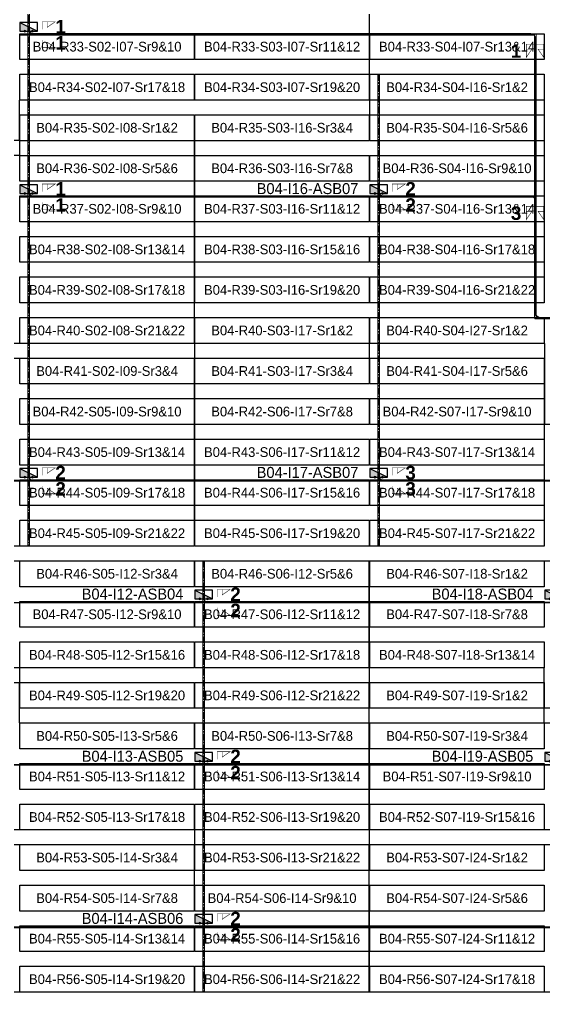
# Model space of a CAD drawing. Header units: metres. Extents: x 531739 to 532412, y 2675629 to 2676062.
# Drawn here: x 531888.6 to 531985.8, y 2675636.7 to 2675816.7 of the extents above; entities that cross this region are included whole.
import ezdxf
from ezdxf.enums import TextEntityAlignment as Align

# ---------------------------------------------------------------- set-up
doc = ezdxf.new("R2010")
doc.units = ezdxf.units.M
doc.linetypes.add('CENTER', pattern=[2, 1.25, -0.25, 0.25, -0.25])
doc.layers.add('Boundary-12.5 MW Block', color=6, linetype='Continuous', lineweight=9)
doc.layers.add('PILE', color=1, linetype='Continuous', lineweight=15)
for name, color, linetype in [('DC Trench BL-04', 40, 'Continuous'), ('E-Inverter Grouping', 2, 'Continuous'), ('Inverter Block-04', 7, 'Continuous'), ('LT Cable(AG) INV to LT Panel BL-04', 2, 'Continuous'), ('Messenger Wire Block-04 (Master Path)', 30, 'Continuous'), ('Messenger Wire Block-04 (MW Path)', 191, 'Continuous'), ('MMS Table Block-04', 8, 'Continuous'), ('Plan Line - DC BL-04', 40, 'Continuous'), ('Section Marking BL-04', 2, 'Continuous')]:
    doc.layers.add(name, color=color, linetype=linetype)
doc.styles.add('BoldTextStyle', font='arialbd.ttf')
doc.styles.get("Standard").update_dxf_attribs({"font": 'Adani Regular.ttf'})

# ---------------------------------------------------------------- blocks, each defined once
blk = doc.blocks.new('MMS Table (32.292 x 4.788)')
at = {"color": 0}
blk.add_lwpolyline([(0, -0.002), (0, 4.786), (32.292, 4.786), (32.292, -0.002)], close=True, dxfattribs=at)
at = {"color": 7}
blk.add_attdef('ID1', text='', height=1.8, dxfattribs=at).set_placement((16.146, 2.392), align=Align.MIDDLE_CENTER)
blk = doc.blocks.new('Inverter Block')
h = blk.add_hatch(color=0)
h.dxf.hatch_style = 1
h.paths.add_polyline_path([(-1.46, 2.27), (-1.46, 0.85), (1.46, 0.85)])
at = {"color": 0}
blk.add_lwpolyline([(1.46, 2.27), (-1.46, 2.27), (-1.46, 0.85), (1.46, 0.85)], close=True, dxfattribs=at)
blk.add_lwpolyline([(-1.46, 2.27), (1.46, 0.85)], dxfattribs=at)
at = {"layer": 'PILE'}
for centre in [(-0.61, 0.85), (0.61, 0.85)]:
    blk.add_circle(centre, 0.156, dxfattribs=at)
at = {"color": 7}
blk.add_attdef('ID', (-1.46, 3.01), '', height=1.8, dxfattribs=at)

msp = doc.modelspace()

# ---------------------------------------------------------------- linework, layer by layer
at = {"layer": 'Boundary-12.5 MW Block', "const_width": 0.05}
msp.add_lwpolyline([(532217.38, 2675636.79), (531759.1, 2675636.79), (531759.1, 2675746.58), (531856.27, 2675746.58), (531856.27, 2675906.79), (531836.18, 2675906.79), (531836.18, 2675921.79), (531803.79, 2675921.79), (531803.79, 2675929.29), (531771.4, 2675929.29), (531771.4, 2675936.79), (531739.01, 2675936.79), (531739.01, 2675964.08), (531933.36, 2675964.08), (531933.36, 2675979.08), (531965.75, 2675979.08), (531965.75, 2675994.08), (531998.14, 2675994.08), (531998.14, 2676061.58), (532127.61, 2676061.58), (532127.61, 2675754.08), (532147.7, 2675754.08), (532147.7, 2675731.58), (532217.38, 2675731.58)], dxfattribs=at)
at = {"layer": 'DC Trench BL-04', "color": 40, "const_width": 0.15}
for points in [[(531890.45, 2675821.58), (531890.15, 2675821.58), (531890.15, 2675719.29), (531890.45, 2675719.29)], [(531955.23, 2675806.58), (531954.94, 2675806.58), (531954.94, 2675719.29), (531955.23, 2675719.29)], [(531922.84, 2675716.58), (531922.54, 2675716.58), (531922.54, 2675636.79), (531922.84, 2675636.79)]]:
    msp.add_lwpolyline(points, close=True, dxfattribs=at)
at = {"layer": 'E-Inverter Grouping'}
for points in [[(531953.35, 2675821.58), (531953.35, 2675814.08), (531985.74, 2675814.08), (531985.74, 2675809.29), (531953.35, 2675809.29), (531953.35, 2675801.79), (531888.56, 2675801.79), (531888.56, 2675794.29), (531856.27, 2675794.29), (531856.27, 2675821.58)], [(531921.06, 2675764.29), (531921.06, 2675799.08), (531953.45, 2675799.08), (531953.45, 2675806.58), (531985.74, 2675806.58), (531985.74, 2675764.29)], [(531856.27, 2675791.58), (531888.66, 2675791.58), (531888.66, 2675799.08), (531920.96, 2675799.08), (531920.96, 2675756.79), (531856.27, 2675756.79)], [(531953.35, 2675754.08), (531985.74, 2675754.08), (531985.74, 2675719.29), (531921.06, 2675719.29), (531921.06, 2675761.58), (531953.35, 2675761.58)], [(531920.96, 2675719.29), (531856.27, 2675719.29), (531856.27, 2675741.79), (531823.88, 2675741.79), (531823.88, 2675746.58), (531856.27, 2675746.58), (531856.27, 2675754.08), (531920.96, 2675754.08)], [(531888.66, 2675689.29), (531888.66, 2675696.79), (531856.27, 2675696.79), (531856.27, 2675716.58), (531953.35, 2675716.58), (531953.35, 2675689.29)], [(531985.74, 2675689.29), (531985.74, 2675696.79), (531953.35, 2675696.79), (531953.35, 2675716.58), (532050.42, 2675716.58), (532050.42, 2675689.29)], [(531953.35, 2675659.29), (531921.06, 2675659.29), (531921.06, 2675666.79), (531856.27, 2675666.79), (531856.27, 2675694.08), (531888.56, 2675694.08), (531888.56, 2675686.58), (531953.35, 2675686.58)], [(532050.42, 2675659.29), (532018.13, 2675659.29), (532018.13, 2675666.79), (531953.35, 2675666.79), (531953.35, 2675694.08), (531985.64, 2675694.08), (531985.64, 2675686.58), (532050.42, 2675686.58)], [(531920.96, 2675656.58), (531953.35, 2675656.58), (531953.35, 2675636.79), (531856.27, 2675636.79), (531856.27, 2675664.08), (531920.96, 2675664.08)], [(532018.03, 2675656.58), (532050.42, 2675656.58), (532050.42, 2675636.79), (531953.35, 2675636.79), (531953.35, 2675664.08), (532018.03, 2675664.08)]]:
    msp.add_lwpolyline(points, close=True, dxfattribs=at)
at = {"layer": 'E-Inverter Grouping', "color": 3}
msp.add_lwpolyline([(532082.92, 2675761.58), (532082.92, 2675741.79), (531985.84, 2675741.79), (531985.84, 2675756.79), (531953.45, 2675756.79), (531953.45, 2675761.58)], close=True, dxfattribs=at)
at = {"layer": 'LT Cable(AG) INV to LT Panel BL-04'}
for points in [[(532013.04, 2675786.66), (532007.92, 2675786.66, 0.049619), (532007.74, 2675786.64), (532006.1, 2675786.31, 0.042157), (532005.95, 2675786.33), (531999.84, 2675786.33, 0.414214), (531998.94, 2675785.43), (531998.94, 2675763.22, 0.021647), (531998.94, 2675763.14), (531998.98, 2675762.65, -0.021647), (531998.99, 2675762.57), (531998.99, 2675762.43, -0.414214), (531998.09, 2675761.53), (531985.07, 2675761.53, -0.414214), (531984.17, 2675762.43), (531984.17, 2675813.13, 0.414214), (531983.27, 2675814.03), (531891.2, 2675814.03, -0.414214), (531890.3, 2675814.93), (531890.3, 2675815.23)], [(532013.92, 2675785.34), (532008.3, 2675785.34, -0.099346), (532007.95, 2675785.41), (532006.09, 2675786.19, 0.042157), (532005.94, 2675786.2), (531999.96, 2675786.2, 0.414214), (531999.06, 2675785.3), (531999.06, 2675763.23, 0.021647), (531999.06, 2675763.15), (531999.11, 2675762.65, -0.021647), (531999.11, 2675762.57), (531999.11, 2675732.3, -0.414214), (531998.21, 2675731.4), (531826.42, 2675731.4, -0.414214), (531825.52, 2675732.3), (531825.52, 2675732.73)], [(532011.98, 2675785.26), (532008.29, 2675785.26, -0.099521), (532007.94, 2675785.33), (532006.08, 2675786.11, 0.042157), (532005.93, 2675786.13), (532000.04, 2675786.13, 0.414214), (531999.14, 2675785.23), (531999.14, 2675763.23, 0.021647), (531999.14, 2675763.15), (531999.18, 2675762.66, -0.021647), (531999.19, 2675762.58), (531999.19, 2675709.73, -0.414214), (531998.29, 2675708.83), (531826.42, 2675708.83, -0.414214), (531825.52, 2675709.73), (531825.52, 2675710.23)], [(532011.98, 2675785.19), (532008.28, 2675785.19, -0.099696), (532007.93, 2675785.26), (532006.07, 2675786.04, 0.042157), (532005.92, 2675786.05), (532000.11, 2675786.05, 0.414214), (531999.21, 2675785.15), (531999.21, 2675763.23, 0.021647), (531999.21, 2675763.16), (531999.26, 2675762.66, -0.021647), (531999.26, 2675762.58), (531999.26, 2675679.65, -0.414214), (531998.36, 2675678.75), (531826.42, 2675678.75, -0.414214), (531825.52, 2675679.65), (531825.52, 2675680.23)], [(532009.91, 2675785.14), (532008.27, 2675785.14, -0.099814), (532007.93, 2675785.21), (532006.07, 2675785.99, 0.042157), (532005.92, 2675786), (532000.16, 2675786, 0.414214), (531999.26, 2675785.1), (531999.26, 2675763.24, 0.021647), (531999.26, 2675763.16), (531999.31, 2675762.66, -0.021647), (531999.31, 2675762.58), (531999.31, 2675649.6, -0.414214), (531998.41, 2675648.7), (531826.42, 2675648.7, -0.414214), (531825.52, 2675649.6), (531825.52, 2675650.23)], [(532013.04, 2675786.61), (532007.9, 2675786.61, 0.049813), (532007.73, 2675786.59), (532006.09, 2675786.26, 0.042157), (532005.94, 2675786.28), (531999.89, 2675786.28, 0.414214), (531998.99, 2675785.38), (531998.99, 2675763.22, 0.021647), (531998.99, 2675763.15), (531999.03, 2675762.65, -0.021647), (531999.04, 2675762.57), (531999.04, 2675762.38, -0.414214), (531998.14, 2675761.48), (531985.02, 2675761.48, -0.414214), (531984.12, 2675762.38), (531984.12, 2675783.08, 0.414214), (531983.22, 2675783.98), (531891.2, 2675783.98, -0.414214), (531890.3, 2675784.88), (531890.3, 2675785.23)], [(532013.92, 2675785.36), (532008.3, 2675785.36, -0.099288), (532007.96, 2675785.43), (532006.09, 2675786.21, 0.042157), (532005.94, 2675786.23), (531999.94, 2675786.23, 0.414214), (531999.04, 2675785.33), (531999.04, 2675763.23, 0.021647), (531999.04, 2675763.15), (531999.08, 2675762.65, -0.021647), (531999.09, 2675762.57), (531999.09, 2675732.33, -0.414214), (531998.19, 2675731.43), (531891.2, 2675731.43, -0.414214), (531890.3, 2675732.33), (531890.3, 2675732.73)], [(532013.92, 2675785.29), (532008.29, 2675785.29, -0.099462), (532007.95, 2675785.36), (532006.08, 2675786.14, 0.042157), (532005.93, 2675786.15), (532000.01, 2675786.15, 0.414214), (531999.11, 2675785.25), (531999.11, 2675763.23, 0.021647), (531999.11, 2675763.15), (531999.16, 2675762.65, -0.021647), (531999.16, 2675762.58), (531999.16, 2675709.75, -0.414214), (531998.26, 2675708.85), (531923.59, 2675708.85, -0.414214), (531922.69, 2675709.75), (531922.69, 2675710.23)], [(532011.98, 2675785.21), (532008.28, 2675785.21, -0.099638), (532007.94, 2675785.28), (532006.08, 2675786.06, 0.042157), (532005.93, 2675786.08), (532000.09, 2675786.08, 0.414214), (531999.19, 2675785.18), (531999.19, 2675763.23, 0.021647), (531999.19, 2675763.16), (531999.23, 2675762.66, -0.021647), (531999.24, 2675762.58), (531999.24, 2675679.68, -0.414214), (531998.34, 2675678.78), (531923.59, 2675678.78, -0.414214), (531922.69, 2675679.68), (531922.69, 2675680.23)], [(532009.91, 2675785.16), (532008.28, 2675785.16, -0.099755), (532007.93, 2675785.23), (532006.07, 2675786.01, 0.042157), (532005.92, 2675786.03), (532000.14, 2675786.03, 0.414214), (531999.24, 2675785.13), (531999.24, 2675763.24, 0.021647), (531999.24, 2675763.16), (531999.28, 2675762.66, -0.021647), (531999.29, 2675762.58), (531999.29, 2675649.63, -0.414214), (531998.39, 2675648.73), (531923.59, 2675648.73, -0.414214), (531922.69, 2675649.63), (531922.69, 2675650.23)], [(532013.04, 2675786.63), (532007.91, 2675786.63, 0.049715), (532007.73, 2675786.62), (532006.1, 2675786.29, 0.042157), (532005.94, 2675786.3), (531999.86, 2675786.3, 0.414214), (531998.96, 2675785.4), (531998.96, 2675763.22, 0.021647), (531998.96, 2675763.15), (531999.01, 2675762.65, -0.021647), (531999.01, 2675762.57), (531999.01, 2675762.4, -0.414214), (531998.11, 2675761.5), (531985.04, 2675761.5, -0.414214), (531984.14, 2675762.4), (531984.14, 2675783.1, 0.414214), (531983.24, 2675784), (531955.99, 2675784, -0.414214), (531955.09, 2675784.9), (531955.09, 2675785.23)], [(532013.04, 2675786.58), (532007.9, 2675786.58, 0.04991), (532007.72, 2675786.57), (532006.09, 2675786.24, 0.042157), (532005.94, 2675786.25), (531999.91, 2675786.25, 0.414214), (531999.01, 2675785.35), (531999.01, 2675763.23, 0.021647), (531999.01, 2675763.15), (531999.06, 2675762.65, -0.021647), (531999.06, 2675762.57), (531999.06, 2675732.35, -0.414214), (531998.16, 2675731.45), (531955.99, 2675731.45, -0.414214), (531955.09, 2675732.35), (531955.09, 2675732.73)]]:
    msp.add_lwpolyline(points, format="xyb", dxfattribs=at)
at = {"layer": 'Messenger Wire Block-04 (Master Path)'}
for points in [[(531888.66, 2675813.88), (531984.02, 2675813.88)], [(531984.02, 2675761.38), (531984.02, 2675813.88)], [(531888.66, 2675783.88), (531984.02, 2675783.88)], [(531984.02, 2675761.38), (531999.14, 2675761.38)], [(531823.88, 2675731.38), (531999.14, 2675731.38)], [(531823.88, 2675708.88), (531999.14, 2675708.88)], [(531823.88, 2675678.88), (531999.14, 2675678.88)], [(531823.88, 2675648.88), (531999.14, 2675648.88)]]:
    msp.add_lwpolyline(points, dxfattribs=at)
at = {"layer": 'Messenger Wire Block-04 (MW Path)', "const_width": 0.1}
for points in [[(531888.66, 2675813.88), (531984.02, 2675813.88)], [(531984.27, 2675761.38), (531984.27, 2675813.88)], [(531888.66, 2675783.88), (531984.02, 2675783.88)], [(531984.02, 2675761.38), (531999.14, 2675761.38)], [(531823.88, 2675731.38), (531999.14, 2675731.38)], [(531823.88, 2675708.88), (531999.14, 2675708.88)], [(531823.88, 2675678.88), (531999.14, 2675678.88)], [(531823.88, 2675648.88), (531999.14, 2675648.88)]]:
    msp.add_lwpolyline(points, dxfattribs=at)
at = {"layer": 'Plan Line - DC BL-04', "color": 6, "linetype": 'CENTER'}
for points in [[(531890.3, 2675821.58), (531890.3, 2675719.29)], [(531955.09, 2675806.58), (531955.09, 2675719.29)], [(531922.69, 2675716.58), (531922.69, 2675636.79)]]:
    msp.add_lwpolyline(points, dxfattribs=at)
at = {"layer": 'Section Marking BL-04', "color": 94, "lineweight": 35, "true_color": 0x00a500, "const_width": 0.1}
for points in [[(531892.8, 2675814.88), (531892.8, 2675816.27), (531895.2, 2675816.27), (531893.72, 2675815.26), (531893.72, 2675816.27)], [(531892.8, 2675812.88), (531892.8, 2675811.49), (531895.2, 2675811.49), (531893.72, 2675812.5), (531893.72, 2675811.49)], [(531983.82, 2675812.13), (531982.43, 2675812.13), (531982.43, 2675809.73), (531983.44, 2675811.21), (531982.43, 2675811.21)], [(531984.22, 2675812.13), (531985.61, 2675812.13), (531985.61, 2675809.73), (531984.6, 2675811.21), (531985.61, 2675811.21)], [(531892.8, 2675784.88), (531892.8, 2675786.27), (531895.2, 2675786.27), (531893.72, 2675785.26), (531893.72, 2675786.27)], [(531957.59, 2675784.88), (531957.59, 2675786.27), (531959.99, 2675786.27), (531958.51, 2675785.26), (531958.51, 2675786.27)], [(531892.8, 2675782.88), (531892.8, 2675781.49), (531895.2, 2675781.49), (531893.72, 2675782.5), (531893.72, 2675781.49)], [(531957.59, 2675782.88), (531957.59, 2675781.49), (531959.99, 2675781.49), (531958.51, 2675782.5), (531958.51, 2675781.49)], [(531983.82, 2675782.13), (531982.43, 2675782.13), (531982.43, 2675779.73), (531983.44, 2675781.21), (531982.43, 2675781.21)], [(531984.22, 2675782.13), (531985.61, 2675782.13), (531985.61, 2675779.73), (531984.6, 2675781.21), (531985.61, 2675781.21)], [(531892.8, 2675732.38), (531892.8, 2675733.77), (531895.2, 2675733.77), (531893.72, 2675732.76), (531893.72, 2675733.77)], [(531957.59, 2675732.38), (531957.59, 2675733.77), (531959.99, 2675733.77), (531958.51, 2675732.76), (531958.51, 2675733.77)], [(531892.8, 2675730.38), (531892.8, 2675728.99), (531895.2, 2675728.99), (531893.72, 2675730), (531893.72, 2675728.99)], [(531957.59, 2675730.38), (531957.59, 2675728.99), (531959.99, 2675728.99), (531958.51, 2675730), (531958.51, 2675728.99)], [(531925.19, 2675709.88), (531925.19, 2675711.27), (531927.59, 2675711.27), (531926.11, 2675710.26), (531926.11, 2675711.27)], [(531925.19, 2675707.88), (531925.19, 2675706.49), (531927.59, 2675706.49), (531926.11, 2675707.5), (531926.11, 2675706.49)], [(531925.19, 2675679.88), (531925.19, 2675681.27), (531927.59, 2675681.27), (531926.11, 2675680.26), (531926.11, 2675681.27)], [(531925.19, 2675677.88), (531925.19, 2675676.49), (531927.59, 2675676.49), (531926.11, 2675677.5), (531926.11, 2675676.49)], [(531925.19, 2675649.88), (531925.19, 2675651.27), (531927.59, 2675651.27), (531926.11, 2675650.26), (531926.11, 2675651.27)], [(531925.19, 2675647.88), (531925.19, 2675646.49), (531927.59, 2675646.49), (531926.11, 2675647.5), (531926.11, 2675646.49)]]:
    msp.add_lwpolyline(points, dxfattribs=at)

# ---------------------------------------------------------------- block references
at = {"layer": 'Inverter Block-04'}
ref = msp.add_blockref('Inverter Block', (531890.3, 2675813.57), dxfattribs=dict(at, xscale=1.124999999976148, yscale=1.124999999976148, zscale=1.124999999976148))
ref.add_attrib('ID', 'B04-I07-ASB07', (531867.72, 2675814.41), dxfattribs={"layer": '0', "color": 7, "height": 2.025})
ref = msp.add_blockref('Inverter Block', (531890.3, 2675783.57), dxfattribs=dict(at, xscale=1.124999999976148, yscale=1.124999999976148, zscale=1.124999999976148))
ref.add_attrib('ID', 'B04-I08-ASB07', (531867.72, 2675784.41), dxfattribs={"layer": '0', "color": 7, "height": 2.025})
ref = msp.add_blockref('Inverter Block', (531955.09, 2675783.57), dxfattribs=dict(at, xscale=1.124999999976148, yscale=1.124999999976148, zscale=1.124999999976148))
ref.add_attrib('ID', 'B04-I16-ASB07', (531932.5, 2675784.41), dxfattribs={"layer": '0', "color": 7, "height": 2.025})
ref = msp.add_blockref('Inverter Block', (531890.3, 2675731.07), dxfattribs=dict(at, xscale=1.124999999976148, yscale=1.124999999976148, zscale=1.124999999976148))
ref.add_attrib('ID', 'B04-I09-ASB04', (531867.72, 2675731.91), dxfattribs={"layer": '0', "color": 7, "height": 2.025})
ref = msp.add_blockref('Inverter Block', (531955.09, 2675731.07), dxfattribs=dict(at, xscale=1.124999999976148, yscale=1.124999999976148, zscale=1.124999999976148))
ref.add_attrib('ID', 'B04-I17-ASB07', (531932.5, 2675731.91), dxfattribs={"layer": '0', "color": 7, "height": 2.025})
ref = msp.add_blockref('Inverter Block', (531922.69, 2675708.57), dxfattribs=dict(at, xscale=1.124999999976148, yscale=1.124999999976148, zscale=1.124999999976148))
ref.add_attrib('ID', 'B04-I12-ASB04', (531900.11, 2675709.41), dxfattribs={"layer": '0', "color": 7, "height": 2.025})
ref = msp.add_blockref('Inverter Block', (531987.48, 2675708.57), dxfattribs=dict(at, xscale=1.124999999976148, yscale=1.124999999976148, zscale=1.124999999976148))
ref.add_attrib('ID', 'B04-I18-ASB04', (531964.89, 2675709.41), dxfattribs={"layer": '0', "color": 7, "height": 2.025})
ref = msp.add_blockref('Inverter Block', (531922.69, 2675678.57), dxfattribs=dict(at, xscale=1.124999999976148, yscale=1.124999999976148, zscale=1.124999999976148))
ref.add_attrib('ID', 'B04-I13-ASB05', (531900.11, 2675679.41), dxfattribs={"layer": '0', "color": 7, "height": 2.025})
ref = msp.add_blockref('Inverter Block', (531987.48, 2675678.57), dxfattribs=dict(at, xscale=1.124999999976148, yscale=1.124999999976148, zscale=1.124999999976148))
ref.add_attrib('ID', 'B04-I19-ASB05', (531964.89, 2675679.41), dxfattribs={"layer": '0', "color": 7, "height": 2.025})
ref = msp.add_blockref('Inverter Block', (531922.69, 2675648.57), dxfattribs=dict(at, xscale=1.124999999976148, yscale=1.124999999976148, zscale=1.124999999976148))
ref.add_attrib('ID', 'B04-I14-ASB06', (531900.11, 2675649.41), dxfattribs={"layer": '0', "color": 7, "height": 2.025})
at = {"layer": 'MMS Table Block-04'}
for p, values in [((531888.66, 2675809.29), {'ID1': 'B04-R33-S02-I07-Sr9&10'}), ((531921.06, 2675809.29), {'ID1': 'B04-R33-S03-I07-Sr11&12'}), ((531953.45, 2675809.29), {'ID1': 'B04-R33-S04-I07-Sr13&14'}), ((531888.66, 2675801.79), {'ID1': 'B04-R34-S02-I07-Sr17&18'}), ((531921.06, 2675801.79), {'ID1': 'B04-R34-S03-I07-Sr19&20'}), ((531953.45, 2675801.79), {'ID1': 'B04-R34-S04-I16-Sr1&2'}), ((531888.66, 2675794.29), {'ID1': 'B04-R35-S02-I08-Sr1&2'}), ((531921.06, 2675794.29), {'ID1': 'B04-R35-S03-I16-Sr3&4'}), ((531953.45, 2675794.29), {'ID1': 'B04-R35-S04-I16-Sr5&6'}), ((531888.66, 2675786.79), {'ID1': 'B04-R36-S02-I08-Sr5&6'}), ((531921.06, 2675786.79), {'ID1': 'B04-R36-S03-I16-Sr7&8'}), ((531953.45, 2675786.79), {'ID1': 'B04-R36-S04-I16-Sr9&10'}), ((531888.66, 2675779.29), {'ID1': 'B04-R37-S02-I08-Sr9&10'}), ((531921.06, 2675779.29), {'ID1': 'B04-R37-S03-I16-Sr11&12'}), ((531953.45, 2675779.29), {'ID1': 'B04-R37-S04-I16-Sr13&14'}), ((531888.66, 2675771.79), {'ID1': 'B04-R38-S02-I08-Sr13&14'}), ((531921.06, 2675771.79), {'ID1': 'B04-R38-S03-I16-Sr15&16'}), ((531953.45, 2675771.79), {'ID1': 'B04-R38-S04-I16-Sr17&18'}), ((531888.66, 2675764.29), {'ID1': 'B04-R39-S02-I08-Sr17&18'}), ((531921.06, 2675764.29), {'ID1': 'B04-R39-S03-I16-Sr19&20'}), ((531953.45, 2675764.29), {'ID1': 'B04-R39-S04-I16-Sr21&22'}), ((531888.66, 2675756.79), {'ID1': 'B04-R40-S02-I08-Sr21&22'}), ((531921.06, 2675756.79), {'ID1': 'B04-R40-S03-I17-Sr1&2'}), ((531953.45, 2675756.79), {'ID1': 'B04-R40-S04-I27-Sr1&2'}), ((531888.66, 2675749.29), {'ID1': 'B04-R41-S02-I09-Sr3&4'}), ((531921.06, 2675749.29), {'ID1': 'B04-R41-S03-I17-Sr3&4'}), ((531953.45, 2675749.29), {'ID1': 'B04-R41-S04-I17-Sr5&6'}), ((531888.66, 2675741.79), {'ID1': 'B04-R42-S05-I09-Sr9&10'}), ((531921.06, 2675741.79), {'ID1': 'B04-R42-S06-I17-Sr7&8'}), ((531953.45, 2675741.79), {'ID1': 'B04-R42-S07-I17-Sr9&10'}), ((531888.66, 2675734.29), {'ID1': 'B04-R43-S05-I09-Sr13&14'}), ((531921.06, 2675734.29), {'ID1': 'B04-R43-S06-I17-Sr11&12'}), ((531953.45, 2675734.29), {'ID1': 'B04-R43-S07-I17-Sr13&14'}), ((531888.66, 2675726.79), {'ID1': 'B04-R44-S05-I09-Sr17&18'}), ((531921.06, 2675726.79), {'ID1': 'B04-R44-S06-I17-Sr15&16'}), ((531953.45, 2675726.79), {'ID1': 'B04-R44-S07-I17-Sr17&18'}), ((531888.66, 2675719.29), {'ID1': 'B04-R45-S05-I09-Sr21&22'}), ((531921.06, 2675719.29), {'ID1': 'B04-R45-S06-I17-Sr19&20'}), ((531953.45, 2675719.29), {'ID1': 'B04-R45-S07-I17-Sr21&22'}), ((531888.66, 2675711.79), {'ID1': 'B04-R46-S05-I12-Sr3&4'}), ((531921.06, 2675711.79), {'ID1': 'B04-R46-S06-I12-Sr5&6'}), ((531953.45, 2675711.79), {'ID1': 'B04-R46-S07-I18-Sr1&2'}), ((531888.66, 2675704.29), {'ID1': 'B04-R47-S05-I12-Sr9&10'}), ((531921.06, 2675704.29), {'ID1': 'B04-R47-S06-I12-Sr11&12'}), ((531953.45, 2675704.29), {'ID1': 'B04-R47-S07-I18-Sr7&8'}), ((531888.66, 2675696.79), {'ID1': 'B04-R48-S05-I12-Sr15&16'}), ((531921.06, 2675696.79), {'ID1': 'B04-R48-S06-I12-Sr17&18'}), ((531953.45, 2675696.79), {'ID1': 'B04-R48-S07-I18-Sr13&14'}), ((531888.66, 2675689.29), {'ID1': 'B04-R49-S05-I12-Sr19&20'}), ((531921.06, 2675689.29), {'ID1': 'B04-R49-S06-I12-Sr21&22'}), ((531953.45, 2675689.29), {'ID1': 'B04-R49-S07-I19-Sr1&2'}), ((531888.66, 2675681.79), {'ID1': 'B04-R50-S05-I13-Sr5&6'}), ((531921.06, 2675681.79), {'ID1': 'B04-R50-S06-I13-Sr7&8'}), ((531953.45, 2675681.79), {'ID1': 'B04-R50-S07-I19-Sr3&4'}), ((531888.66, 2675674.29), {'ID1': 'B04-R51-S05-I13-Sr11&12'}), ((531921.06, 2675674.29), {'ID1': 'B04-R51-S06-I13-Sr13&14'}), ((531953.45, 2675674.29), {'ID1': 'B04-R51-S07-I19-Sr9&10'}), ((531888.66, 2675666.79), {'ID1': 'B04-R52-S05-I13-Sr17&18'}), ((531921.06, 2675666.79), {'ID1': 'B04-R52-S06-I13-Sr19&20'}), ((531953.45, 2675666.79), {'ID1': 'B04-R52-S07-I19-Sr15&16'}), ((531888.66, 2675659.29), {'ID1': 'B04-R53-S05-I14-Sr3&4'}), ((531921.06, 2675659.29), {'ID1': 'B04-R53-S06-I13-Sr21&22'}), ((531953.45, 2675659.29), {'ID1': 'B04-R53-S07-I24-Sr1&2'}), ((531888.66, 2675651.79), {'ID1': 'B04-R54-S05-I14-Sr7&8'}), ((531921.06, 2675651.79), {'ID1': 'B04-R54-S06-I14-Sr9&10'}), ((531953.45, 2675651.79), {'ID1': 'B04-R54-S07-I24-Sr5&6'}), ((531888.66, 2675644.29), {'ID1': 'B04-R55-S05-I14-Sr13&14'}), ((531921.06, 2675644.29), {'ID1': 'B04-R55-S06-I14-Sr15&16'}), ((531953.45, 2675644.29), {'ID1': 'B04-R55-S07-I24-Sr11&12'}), ((531888.66, 2675636.79), {'ID1': 'B04-R56-S05-I14-Sr19&20'}), ((531921.06, 2675636.79), {'ID1': 'B04-R56-S06-I14-Sr21&22'}), ((531953.45, 2675636.79), {'ID1': 'B04-R56-S07-I24-Sr17&18'})]:
    msp.add_blockref('MMS Table (32.292 x 4.788)', p, dxfattribs=at).add_auto_attribs(values)

# ---------------------------------------------------------------- texts
at = {"layer": 'Section Marking BL-04', "color": 94, "true_color": 0x00a500, "style": 'BoldTextStyle'}
for s, p in [('1', (531896.2, 2675815.38)), ('1', (531896.2, 2675812.38)), ('1', (531980.52, 2675810.88)), ('1', (531896.2, 2675785.38)), ('2', (531960.99, 2675785.38)), ('1', (531896.2, 2675782.38)), ('2', (531960.99, 2675782.38)), ('3', (531980.52, 2675780.88)), ('2', (531896.2, 2675732.88)), ('3', (531960.99, 2675732.88)), ('2', (531896.2, 2675729.88)), ('3', (531960.99, 2675729.88)), ('2', (531928.59, 2675710.38)), ('2', (531928.59, 2675707.38)), ('2', (531928.59, 2675680.38)), ('2', (531928.59, 2675677.38)), ('2', (531928.59, 2675650.38)), ('2', (531928.59, 2675647.38))]:
    msp.add_text(s, height=2.5, dxfattribs=at).set_placement(p, align=Align.MIDDLE_CENTER)

doc.saveas('drawing.dxf')
